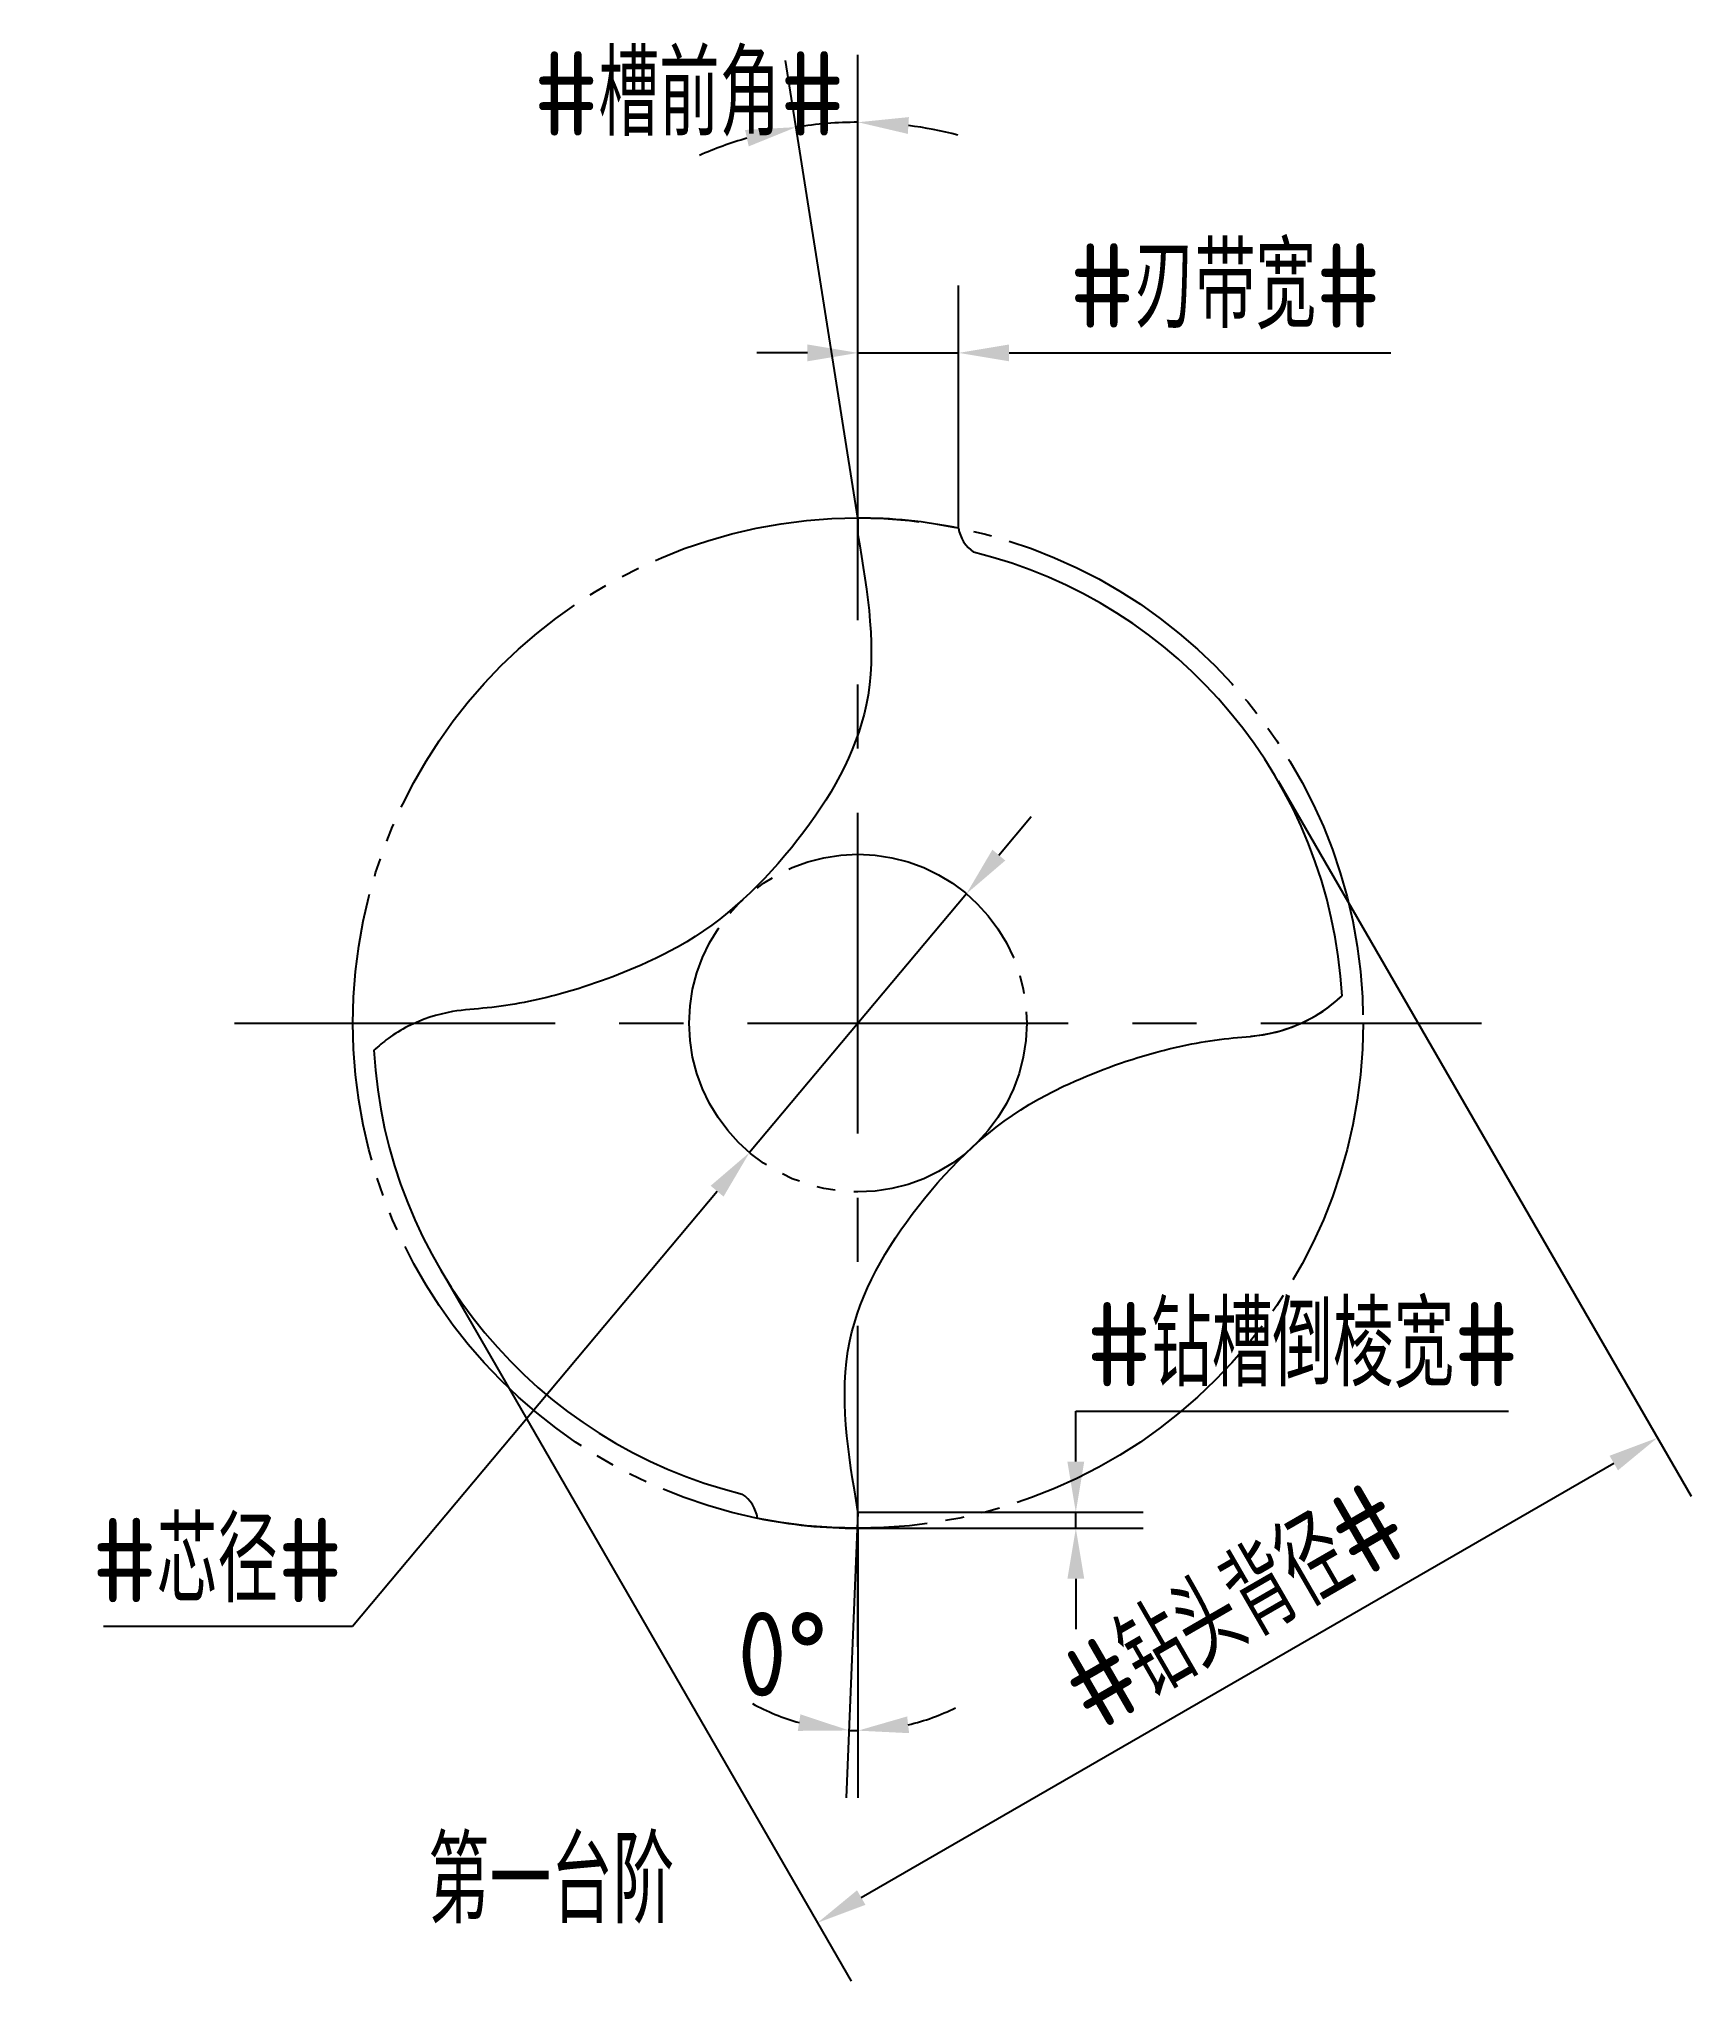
# Model space of a CAD drawing. Header units: millimetres. Extents: x 2632.7 to 2681.8, y 2690.8 to 2748.5.
import ezdxf

# ---------------------------------------------------------------- set-up
doc = ezdxf.new("R2010")
doc.units = ezdxf.units.MM
for name, pattern in [('ACAD_ISO04W100', [30, 24, -3, 0, -3]), ('CENTER', [50.8, 31.75, -6.35, 6.35, -6.35]), ('JIS_09_08', [10.75, 8, -0.55, 0.55, -0.55, 0.55, -0.55])]:
    doc.linetypes.add(name, pattern=pattern)
for name, color, linetype in [('中心线', 2, 'ACAD_ISO04W100'), ('保护层', 7, 'Continuous'), ('标注', 7, 'Continuous'), ('虚线轮廓', 1, 'Continuous'), ('轮廓', 4, 'Continuous')]:
    doc.layers.add(name, color=color, linetype=linetype)
doc.styles.add('CFST0', font='gbenor.shx', dxfattribs={"bigfont": 'gbcbig.shx'})
doc.dimstyles.new('TYToolDesignC1-1', dxfattribs={"dimtxt": 2.5, "dimasz": 1.5, "dimexe": 2, "dimexo": 0, "dimtad": 1, "dimtoh": 1, "dimdec": 3, "dimdsep": 46, "dimtxsty": 'CFST0', "dimcen": 2.502, "dimclrd": 3, "dimclre": 3, "dimclrt": 3, "dimazin": 2, "dimtfac": 1, "dimtdec": 3, "dimtmove": 0, "dimatfit": 3, "dimfxl": 1, "dimarcsym": 0})

# ---------------------------------------------------------------- blocks, each defined once
blk = doc.blocks.new('*D4')
at = {"layer": 'Defpoints', "color": 0, "transparency": 16777216}
for p in [(2660.267, 2723.071), (2653.827, 2715.391)]:
    blk.add_point(p, dxfattribs=at)
at = {"layer": '标注', "color": 3, "lineweight": -2, "transparency": 16777216}
for p, q in [((2661.231, 2724.221), (2662.195, 2725.37)), ((2660.267, 2723.071), (2653.827, 2715.391)), ((2642.03, 2701.322), (2652.863, 2714.242)), ((2634.64, 2701.322), (2642.03, 2701.322))]:
    blk.add_line(p, q, dxfattribs=at)
at = {"layer": '标注', "color": 3, "transparency": 16777216}
for points in [[(2661.039, 2724.381), (2661.422, 2724.06), (2660.267, 2723.071)], [(2652.672, 2714.402), (2653.055, 2714.081), (2653.827, 2715.391)]]:
    blk.add_solid(points, dxfattribs=at)
at = {"layer": '标注', "color": 3, "transparency": 16777216, "insert": (2638.022, 2703.28), "char_height": 2.5, "attachment_point": 5, "style": 'CFST0'}
blk.add_mtext('#芯径#', dxfattribs=at)
blk = doc.blocks.new('*D2')
at = {"layer": 'Defpoints', "color": 0, "transparency": 16777216}
for p in [(2656.433, 2745.967), (2657.047, 2734.231), (2657.047, 2734.231), (2657.047, 2733.291), (2657.327, 2732.461)]:
    blk.add_point(p, dxfattribs=at)
at = {"layer": '标注', "color": 3, "lineweight": -2, "transparency": 16777216}
for q in [(2654.898, 2747.814), (2657.047, 2747.983)]:
    blk.add_line((2657.047, 2734.231), q, dxfattribs=at)
for start, end in [(90, 98.98925), (106.30766, 113.62608), (75.36317, 82.68158)]:
    blk.add_arc((2657.047, 2734.231), 11.751, start, end, dxfattribs=at)
at = {"layer": '标注', "color": 3, "transparency": 16777216}
for points in [[(2658.528, 2745.637), (2658.56, 2746.136), (2657.047, 2745.983)], [(2653.693, 2745.754), (2653.802, 2745.266), (2655.211, 2745.838)]]:
    blk.add_solid(points, dxfattribs=at)
at = {"layer": '标注', "color": 3, "transparency": 16777216, "insert": (2652.037, 2746.819), "char_height": 2.5, "attachment_point": 5, "style": 'CFST0'}
blk.add_mtext('#槽前角#', dxfattribs=at)
blk = doc.blocks.new('*D6')
at = {"layer": 'Defpoints', "color": 0, "transparency": 16777216}
for p in [(2669.527, 2726.431), (2644.577, 2712.031), (2680.793, 2706.919)]:
    blk.add_point(p, dxfattribs=at)
at = {"layer": '标注', "color": 3, "lineweight": -2, "transparency": 16777216}
for p, q in [((2669.527, 2726.431), (2681.793, 2705.187)), ((2644.577, 2712.031), (2656.845, 2690.783)), ((2657.144, 2693.265), (2679.494, 2706.169))]:
    blk.add_line(p, q, dxfattribs=at)
at = {"layer": '标注', "color": 3, "transparency": 16777216}
for points in [[(2679.369, 2706.385), (2679.619, 2705.952), (2680.793, 2706.919)], [(2657.019, 2693.482), (2657.269, 2693.049), (2655.845, 2692.515)]]:
    blk.add_solid(points, dxfattribs=at)
at = {"layer": '标注', "color": 3, "transparency": 16777216, "insert": (2668.219, 2701.936), "char_height": 2.5, "attachment_point": 5, "rotation": 30, "style": 'CFST0'}
blk.add_mtext('#钻头背径#', dxfattribs=at)
blk = doc.blocks.new('*D3')
at = {"layer": 'Defpoints', "color": 0, "transparency": 16777216}
for p in [(2660.037, 2739.134), (2657.047, 2734.231), (2660.037, 2733.931)]:
    blk.add_point(p, dxfattribs=at)
at = {"layer": '标注', "color": 3, "lineweight": -2, "transparency": 16777216}
for p, q in [((2657.047, 2734.231), (2657.047, 2741.134)), ((2660.037, 2733.931), (2660.037, 2741.134)), ((2655.547, 2739.134), (2654.047, 2739.134)), ((2657.047, 2739.134), (2660.037, 2739.134)), ((2661.537, 2739.134), (2672.872, 2739.134))]:
    blk.add_line(p, q, dxfattribs=at)
at = {"layer": '标注', "color": 3, "transparency": 16777216}
for points in [[(2655.547, 2739.384), (2655.547, 2738.884), (2657.047, 2739.134)], [(2661.537, 2739.384), (2661.537, 2738.884), (2660.037, 2739.134)]]:
    blk.add_solid(points, dxfattribs=at)
at = {"layer": '标注', "color": 3, "transparency": 16777216, "insert": (2667.954, 2741.105), "char_height": 2.5, "attachment_point": 5, "style": 'CFST0'}
blk.add_mtext('#刃带宽#', dxfattribs=at)
blk = doc.blocks.new('*D5')
at = {"layer": 'Defpoints', "color": 0, "transparency": 16777216}
for p in [(2657.047, 2704.711), (2663.517, 2704.711), (2657.047, 2704.231)]:
    blk.add_point(p, dxfattribs=at)
at = {"layer": '标注', "color": 3, "lineweight": -2, "transparency": 16777216}
for p, q in [((2663.517, 2706.211), (2663.517, 2707.711)), ((2663.517, 2707.711), (2676.366, 2707.711)), ((2657.047, 2704.711), (2665.517, 2704.711)), ((2663.517, 2704.231), (2663.517, 2704.711)), ((2657.047, 2704.231), (2665.517, 2704.231)), ((2663.517, 2702.731), (2663.517, 2701.231))]:
    blk.add_line(p, q, dxfattribs=at)
at = {"layer": '标注', "color": 3, "transparency": 16777216}
for points in [[(2663.267, 2706.211), (2663.767, 2706.211), (2663.517, 2704.711)], [(2663.267, 2702.731), (2663.767, 2702.731), (2663.517, 2704.231)]]:
    blk.add_solid(points, dxfattribs=at)
at = {"layer": '标注', "color": 3, "transparency": 16777216, "insert": (2670.254, 2709.669), "char_height": 2.5, "attachment_point": 5, "style": 'CFST0'}
blk.add_mtext('#钻槽倒棱宽#', dxfattribs=at)
blk = doc.blocks.new('*D7')
at = {"layer": 'Defpoints', "color": 0, "transparency": 16777216}
for p in [(2657.046, 2704.7), (2657.047, 2704.731), (2657.047, 2704.731), (2657.047, 2704.231), (2656.958, 2698.223)]:
    blk.add_point(p, dxfattribs=at)
at = {"layer": '标注', "color": 3, "lineweight": -2, "transparency": 16777216}
for p, q in [((2657.046, 2704.7), (2656.699, 2696.23)), ((2657.047, 2704.231), (2657.047, 2696.222))]:
    blk.add_line(p, q, dxfattribs=at)
for start, end in [(241.18896, 254.42252), (283.23356, 296.46711), (267.65607, 270)]:
    blk.add_arc((2657.047, 2704.731), 6.509, start, end, dxfattribs=at)
at = {"layer": '标注', "color": 3, "transparency": 16777216}
for points in [[(2655.338, 2698.708), (2655.26, 2698.215), (2656.781, 2698.228)], [(2658.566, 2698.147), (2658.508, 2698.644), (2657.047, 2698.222)]]:
    blk.add_solid(points, dxfattribs=at)
at = {"layer": '标注', "color": 3, "transparency": 16777216, "insert": (2654.81, 2700.494), "char_height": 2.5, "attachment_point": 5, "style": 'CFST0'}
blk.add_mtext('0%%D', dxfattribs=at)

msp = doc.modelspace()

# ---------------------------------------------------------------- linework, layer by layer
at = {"layer": '中心线', "linetype": 'CENTER', "ltscale": 0.3}
for p, q in [((2657.0471, 2700.7132), (2657.0471, 2737.7493)), ((2638.529, 2719.2312), (2675.5651, 2719.2312))]:
    msp.add_line(p, q, dxfattribs=at)
at = {"layer": '虚线轮廓', "color": 7, "linetype": 'JIS_09_08'}
for radius in [15, 5.0128]:
    msp.add_circle((2657.0471, 2719.2312), radius, dxfattribs=at)
at = {"layer": '轮廓'}
for p, q in [((2657.0471, 2734.2312), (2657.0471, 2733.7312)), ((2657.0471, 2704.7312), (2657.0458, 2704.7005)), ((2657.0471, 2704.2312), (2657.0471, 2704.7312))]:
    msp.add_line(p, q, dxfattribs=at)
for centre, radius, start, end in [((2657.0471, 2719.2312), 15, 78.521659, 90), ((2661.0907, 2734.0977), 1.0717, 188.938398, 235.410882), ((2657.0471, 2719.2312), 14.4, 3.213664, 76.198462), ((2668.3545, 2723.3288), 4.5, 274.464059, 313.015485), ((2657.0471, 2719.2312), 14.4, 183.213664, 256.198462), ((2653.0034, 2704.3647), 1.0717, 8.938398, 55.410882), ((2657.0471, 2719.2312), 15, 258.521659, 270)]:
    msp.add_arc(centre, radius, start, end, dxfattribs=at)
for points in [[(2657.0471, 2733.7312), (2657.289, 2728.6692), (2655.2631, 2724.68), (2651.7046, 2721.4987), (2650.9406, 2721.1077), (2648.2089, 2720.1013), (2646.0364, 2719.6841), (2645.0042, 2719.5732), (2643.6859, 2719.1378), (2643.092, 2718.7724), (2642.6697, 2718.424)], [(2657.0471, 2704.7312), (2656.8051, 2709.7932), (2658.831, 2713.7824), (2662.3895, 2716.9638), (2663.1535, 2717.3548), (2665.8853, 2718.3612), (2668.0577, 2718.7784), (2669.09, 2718.8893), (2670.4082, 2719.3247), (2671.0021, 2719.69), (2671.4244, 2720.0385)]]:
    msp.add_spline(points, degree=3, dxfattribs=at)

# ---------------------------------------------------------------- texts
at = {"layer": '保护层', "color": 3, "insert": (2644.278, 2695.0428), "char_height": 2.53935, "width": 9.266074, "attachment_point": 1, "style": 'CFST0'}
msp.add_mtext('第一台阶', dxfattribs=at)

# ---------------------------------------------------------------- dimensions: what is measured, and where the dimension line sits
at = {"layer": '标注'}
dim = msp.add_angular_dim_2l(base=(2656.4328, 2745.9666), line1=((2657.0471, 2734.2312), (2657.0471, 2733.2912)), line2=((2657.0471, 2734.2312), (2657.3271, 2732.4612)), text='#槽前角#', dimstyle='TYToolDesignC1-1', dxfattribs=at)
dim.commit()
dim.dimension.update_dxf_attribs({"geometry": '*D2', "text_midpoint": (2652.0371, 2744.8612), "dimtype": 162})
dim = msp.add_linear_dim(base=(2660.0371, 2739.1337), p1=(2657.0471, 2734.2312), p2=(2660.0371, 2733.9312), text='#刃带宽#', dimstyle='TYToolDesignC1-1', dxfattribs=at)
dim.commit()
dim.dimension.update_dxf_attribs({"geometry": '*D3', "text_midpoint": (2667.9543, 2739.1337), "dimtype": 160})
dim = msp.add_linear_dim(base=(2680.7926, 2706.9188), p1=(2644.5771, 2712.0312), p2=(2669.5271, 2726.4312), angle=29.999999, text='#钻头背径#', dimstyle='TYToolDesignC1-1', dxfattribs=at)
dim.commit()
dim.dimension.update_dxf_attribs({"geometry": '*D6', "text_midpoint": (2669.2043, 2700.2283), "dimtype": 160})
dim = msp.add_diameter_dim_2p(p1=(2660.2671, 2723.0712), p2=(2653.8271, 2715.3912), text='#芯径#', dimstyle='TYToolDesignC1-1', dxfattribs=at)
dim.commit()
dim.dimension.update_dxf_attribs({"geometry": '*D4', "text_midpoint": (2638.0225, 2701.3225), "dimtype": 163})
dim = msp.add_linear_dim(base=(2663.5171, 2704.7112), p1=(2657.0471, 2704.2312), p2=(2657.0471, 2704.7112), angle=89.999998, text='#钻槽倒棱宽#', dimstyle='TYToolDesignC1-1', dxfattribs=at)
dim.commit()
dim.dimension.update_dxf_attribs({"geometry": '*D5', "text_midpoint": (2670.2542, 2709.669)})
at = {"layer": '标注', "color": 3}
dim = msp.add_angular_dim_2l(base=(2656.9583, 2698.223), line1=((2657.0471, 2704.2312), (2657.0471, 2704.7312)), line2=((2657.0471, 2704.7312), (2657.0458, 2704.7005)), text='0%%D', dimstyle='TYToolDesignC1-1', dxfattribs=at)
dim.commit()
dim.dimension.update_dxf_attribs({"geometry": '*D7', "text_midpoint": (2654.8103, 2698.6188), "dimtype": 162})

doc.saveas('drawing.dxf')
